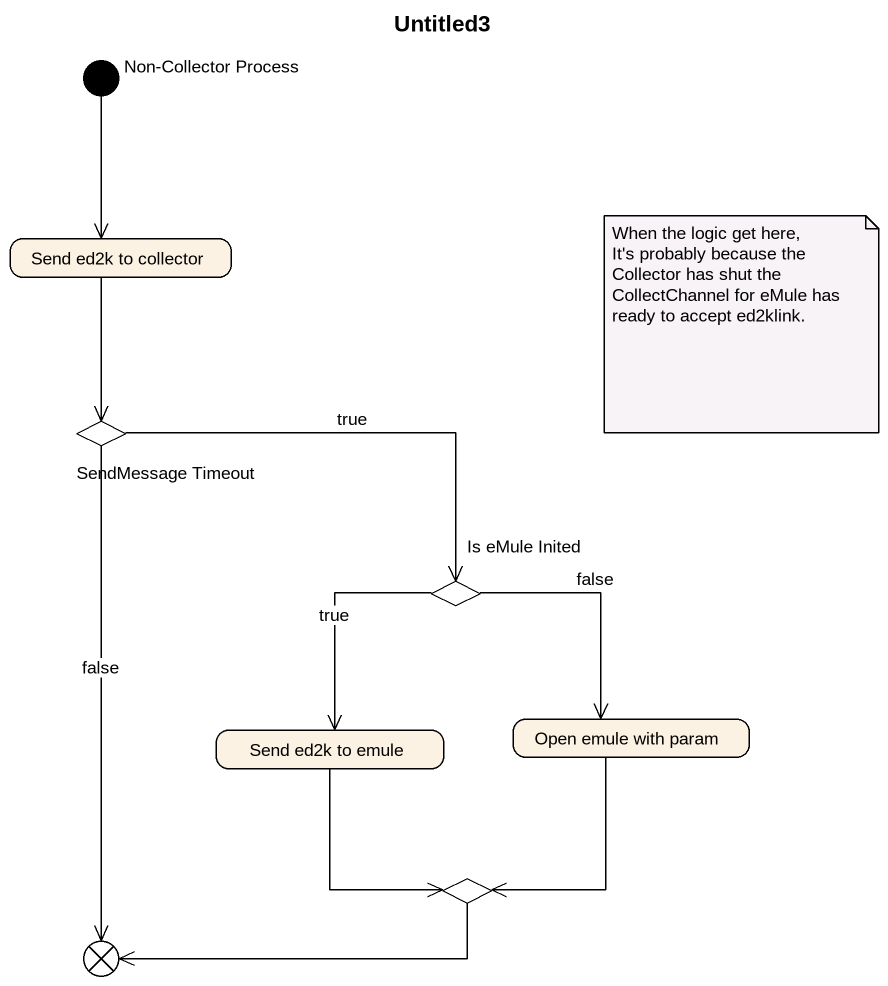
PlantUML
@startuml
title Untitled3
hide empty description
state "Non-Collector Process" as Non_Collector_Process <<start>>
state "Send ed2k to collector" as Send_ed2k_to_collector
state "SendMessage Timeout" as SendMessage_Timeout <<choice>>
state "Is eMule Inited" as Is_eMule_Inited <<choice>>
state "Send ed2k to emule" as Send_ed2k_to_emule
state "Open emule with param" as Open_emule_with_param
state choice1 <<choice>>
state flowfinal1 <<end>>
Non_Collector_Process --> Send_ed2k_to_collector
Send_ed2k_to_collector --> SendMessage_Timeout
SendMessage_Timeout -right-> Is_eMule_Inited : true
SendMessage_Timeout --> flowfinal1 : false
Is_eMule_Inited --> Send_ed2k_to_emule : true
Is_eMule_Inited --> Open_emule_with_param : false
Send_ed2k_to_emule --> choice1
Open_emule_with_param --> choice1
choice1 -left-> flowfinal1
note as N1
  When the logic get here,
  It's probably because the Collector has shut the CollectChannel for eMule has ready to accept ed2klink.
end note
@enduml
